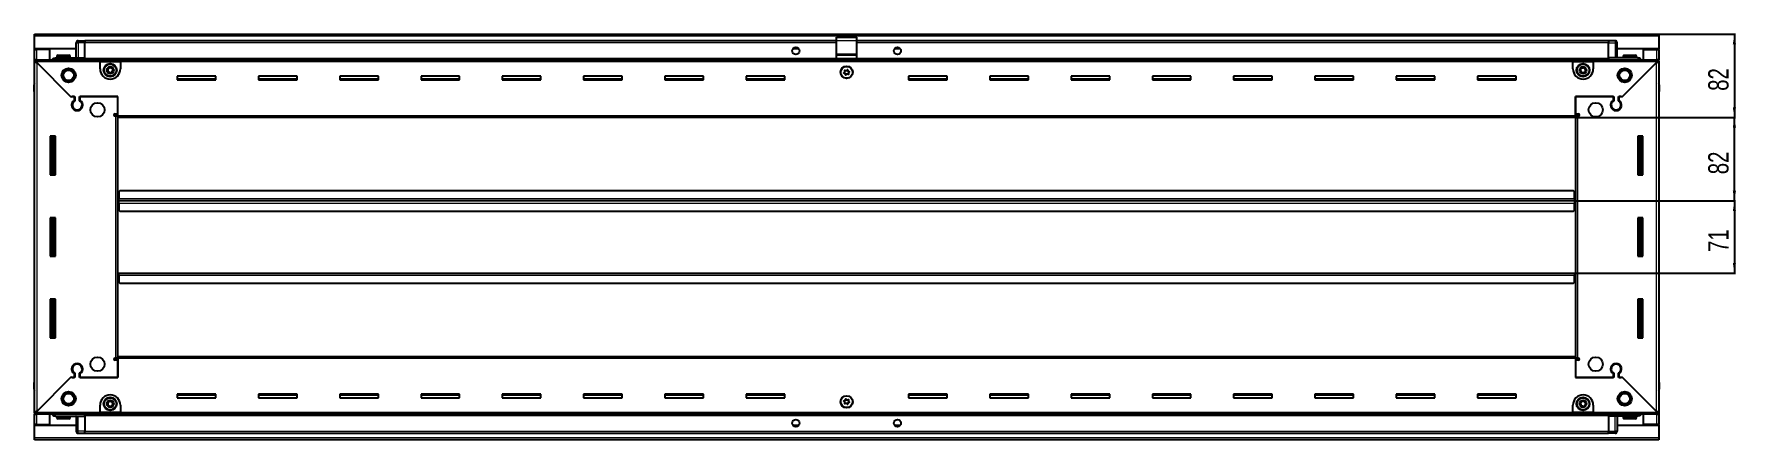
# Model space of a CAD drawing. Header units: millimetres. Extents: x 1132 to 6876, y -842 to 1836.
# Drawn here: x 5200 to 6876, y 1248 to 1647 of the extents above; entities that cross this region are included whole.
import ezdxf

# ---------------------------------------------------------------- set-up
doc = ezdxf.new("R2010")
doc.units = ezdxf.units.MM
doc.layers.add('FORMAT', color=7, linetype='Continuous')
doc.styles.add('SLDTEXTSTYLE0', font='TXT', dxfattribs={"width": 0.75})
doc.dimstyles.new('SLDDIMSTYLE0', dxfattribs={"dimtxt": 20, "dimasz": 10, "dimexe": 0, "dimexo": 0.0625, "dimgap": 5, "dimtad": 2, "dimdec": 1, "dimrnd": 1e-09, "dimzin": 12, "dimdsep": 46, "dimtxsty": 'SLDTEXTSTYLE0', "dimsah": 1, "dimcen": 0.09, "dimadec": 0, "dimazin": 3, "dimtfac": 1, "dimtofl": 0, "dimtmove": 0, "dimatfit": 3, "dimfxl": 0, "dimfrac": 2, "dimtolj": 1, "dimtzin": 12, "dimarcsym": 0})

# ---------------------------------------------------------------- blocks, each defined once
blk = doc.blocks.new('_D_6')
at = {"layer": 'FORMAT'}
for p, q in [((6799.5, 1646.6), (6875, 1646.6)), ((6874, 1646.6), (6874, 1564.6)), ((6717.5, 1564.6), (6875, 1564.6))]:
    blk.add_line(p, q, dxfattribs=at)
for points in [[(6874, 1646.6), (6872.4, 1636.6), (6875.5, 1636.6)], [(6874, 1564.6), (6875.5, 1574.6), (6872.4, 1574.6)]]:
    blk.add_solid(points, dxfattribs=at)
at = {"layer": 'FORMAT', "insert": (6848.2, 1590.8), "char_height": 20, "attachment_point": 1, "rotation": 90, "style": 'SLDTEXTSTYLE0'}
blk.add_mtext('82', dxfattribs=at)
blk = doc.blocks.new('_D_7')
at = {"layer": 'FORMAT'}
for p, q in [((6717.5, 1564.6), (6875, 1564.6)), ((6874, 1482.6), (6874, 1564.6)), ((6716.5, 1482.6), (6875, 1482.6))]:
    blk.add_line(p, q, dxfattribs=at)
for points in [[(6874, 1564.6), (6872.4, 1554.6), (6875.5, 1554.6)], [(6874, 1482.6), (6875.5, 1492.6), (6872.4, 1492.6)]]:
    blk.add_solid(points, dxfattribs=at)
at = {"layer": 'FORMAT', "insert": (6848.2, 1508.8), "char_height": 20, "attachment_point": 1, "rotation": 90, "style": 'SLDTEXTSTYLE0'}
blk.add_mtext('82', dxfattribs=at)
blk = doc.blocks.new('_D_8')
at = {"layer": 'FORMAT'}
for p, q in [((6716.5, 1482.6), (6875, 1482.6)), ((6874, 1482.6), (6874, 1411.6)), ((6716.5, 1411.6), (6875, 1411.6))]:
    blk.add_line(p, q, dxfattribs=at)
for points in [[(6874, 1482.6), (6872.4, 1472.6), (6875.5, 1472.6)], [(6874, 1411.6), (6875.5, 1421.6), (6872.4, 1421.6)]]:
    blk.add_solid(points, dxfattribs=at)
at = {"layer": 'FORMAT', "insert": (6848.2, 1432.3), "char_height": 20, "attachment_point": 1, "rotation": 90, "style": 'SLDTEXTSTYLE0'}
blk.add_mtext('71', dxfattribs=at)

msp = doc.modelspace()

# ---------------------------------------------------------------- linework, layer by layer
at = {"color": 7, "linetype": 'Continuous', "lineweight": 25}
for p, q in [((5200.46, 1644.5), (5200.46, 1646.6)), ((5200.46, 1646.6), (6799.46, 1646.6)), ((5200.46, 1632.1), (5200.46, 1644.5)), ((5989.96, 1643.6), (6009.96, 1643.6)), ((5989.96, 1640.34), (5989.96, 1643.6)), ((6009.96, 1640.34), (6009.96, 1643.6)), ((6799.46, 1646.6), (6799.46, 1644.5)), ((6799.46, 1644.5), (6799.46, 1632.1)), ((5241.46, 1632.1), (5200.46, 1632.1)), ((5200.46, 1631.6), (5200.46, 1632.1)), ((5200.46, 1621.35), (5200.46, 1631.6)), ((5200.46, 1631.6), (5202.56, 1631.6)), ((5201.96, 1631.6), (5201.96, 1632.1)), ((5215.46, 1631.6), (5202.56, 1631.6)), ((5215.46, 1621.35), (5215.46, 1631.6)), ((5223.26, 1625.8), (5234.66, 1625.8)), ((5241.46, 1623.1), (5241.46, 1638.1)), ((5242.14, 1639.6), (5242.14, 1639.6)), ((5243.46, 1640.1), (5249.96, 1640.1)), ((5243.46, 1640.1), (5249.96, 1640.1)), ((5249.96, 1640.1), (5249.96, 1640.1)), ((5249.96, 1640.1), (5249.96, 1640.1)), ((5249.96, 1640.1), (5249.96, 1638.1)), ((5989.96, 1639.95), (5249.96, 1639.95)), ((5249.96, 1623.1), (5249.96, 1638.1)), ((5952.83, 1632.1), (5947.09, 1632.1)), ((5989.96, 1627.19), (5989.96, 1640.34)), ((5989.96, 1626.1), (5989.96, 1627.19)), ((5989.96, 1626.1), (6009.96, 1626.1)), ((5989.96, 1622.6), (5989.96, 1626.1)), ((6009.96, 1627.19), (6009.96, 1640.34)), ((6749.96, 1639.95), (6009.96, 1639.95)), ((6009.96, 1626.1), (6009.96, 1627.19)), ((6009.96, 1622.6), (6009.96, 1626.1)), ((6052.83, 1632.1), (6047.09, 1632.1)), ((6749.96, 1640.1), (6749.96, 1640.1)), ((6756.46, 1640.1), (6749.96, 1640.1)), ((6756.46, 1640.1), (6749.96, 1640.1)), ((6749.96, 1640.1), (6749.96, 1638.1)), ((6749.96, 1623.1), (6749.96, 1638.1)), ((6758.46, 1638.1), (6758.46, 1638.1)), ((6758.46, 1623.1), (6758.46, 1638.1)), ((6799.46, 1632.1), (6758.46, 1632.1)), ((6765.26, 1625.8), (6776.66, 1625.8)), ((6784.46, 1621.35), (6784.46, 1631.6)), ((6784.46, 1631.6), (6797.36, 1631.6)), ((6797.36, 1631.6), (6799.46, 1631.6)), ((6797.96, 1631.6), (6797.96, 1632.1)), ((6799.46, 1631.6), (6799.46, 1632.1)), ((6799.46, 1631.6), (6799.46, 1621.35)), ((5200.46, 1619.85), (5200.46, 1621.35)), ((5200.46, 1621.35), (5201.46, 1621.35)), ((5200.46, 1619.35), (5200.46, 1619.85)), ((5200.46, 1619.85), (5201.46, 1619.85)), ((5200.46, 1274.85), (5200.46, 1619.35)), ((5201.96, 1619.35), (5200.46, 1619.35)), ((5201.46, 1621.35), (5264.96, 1621.35)), ((5201.46, 1619.85), (5201.46, 1621.35)), ((5202.06, 1619.25), (5235.96, 1585.35)), ((5236.66, 1584.65), (5202.56, 1618.75)), ((5220.96, 1623.1), (5249.96, 1623.1)), ((5222.46, 1625), (5222.46, 1623.1)), ((5235.46, 1623.1), (5235.46, 1625)), ((5249.96, 1623.1), (5249.96, 1622.6)), ((5249.96, 1621.95), (6749.96, 1621.95)), ((5264.96, 1619.25), (5264.96, 1621.35)), ((5264.96, 1621.35), (5284.96, 1621.35)), ((5264.96, 1619.85), (5284.96, 1619.85)), ((5264.96, 1612.35), (5264.96, 1619.25)), ((5284.96, 1621.35), (6714.96, 1621.35)), ((5284.96, 1621.35), (5284.96, 1619.25)), ((5284.96, 1619.25), (5284.96, 1612.35)), ((5989.96, 1622.6), (6009.96, 1622.6)), ((5993.96, 1622.6), (5993.96, 1621.95)), ((5996.46, 1621.95), (5996.46, 1622.6)), ((6003.46, 1621.95), (6003.46, 1622.6)), ((6005.96, 1621.95), (6005.96, 1622.6)), ((6714.96, 1619.25), (6714.96, 1621.35)), ((6714.96, 1621.35), (6734.96, 1621.35)), ((6714.96, 1619.85), (6734.96, 1619.85)), ((6714.96, 1612.35), (6714.96, 1619.25)), ((6734.96, 1621.35), (6798.46, 1621.35)), ((6734.96, 1621.35), (6734.96, 1619.25)), ((6734.96, 1619.25), (6734.96, 1612.35)), ((6749.96, 1623.1), (6749.96, 1622.6)), ((6778.96, 1623.1), (6749.96, 1623.1)), ((6797.36, 1618.75), (6763.26, 1584.65)), ((6763.96, 1585.35), (6797.86, 1619.25)), ((6764.46, 1625), (6764.46, 1623.1)), ((6777.46, 1623.1), (6777.46, 1625)), ((6797.96, 1619.35), (6799.46, 1619.35)), ((6798.46, 1619.85), (6798.46, 1621.35)), ((6798.46, 1621.35), (6799.46, 1621.35)), ((6798.46, 1619.85), (6799.46, 1619.85)), ((6799.46, 1619.85), (6799.46, 1621.35)), ((6799.46, 1619.85), (6799.46, 1619.35)), ((6799.46, 1619.35), (6799.46, 1274.85)), ((5199.96, 1596.6), (5199.96, 1590.1)), ((5199.96, 1590.1), (5199.96, 1596.6)), ((5378.96, 1605.1), (5340.96, 1605.1)), ((5340.96, 1605.1), (5340.96, 1601.6)), ((5378.96, 1602.35), (5340.96, 1602.35)), ((5340.96, 1601.6), (5378.96, 1601.6)), ((5378.96, 1601.6), (5378.96, 1605.1)), ((5458.96, 1605.1), (5420.96, 1605.1)), ((5420.96, 1605.1), (5420.96, 1601.6)), ((5458.96, 1602.35), (5420.96, 1602.35)), ((5420.96, 1601.6), (5458.96, 1601.6)), ((5458.96, 1601.6), (5458.96, 1605.1)), ((5538.96, 1605.1), (5500.96, 1605.1)), ((5500.96, 1605.1), (5500.96, 1601.6)), ((5538.96, 1602.35), (5500.96, 1602.35)), ((5500.96, 1601.6), (5538.96, 1601.6)), ((5538.96, 1601.6), (5538.96, 1605.1)), ((5618.96, 1605.1), (5580.96, 1605.1)), ((5580.96, 1605.1), (5580.96, 1601.6)), ((5618.96, 1602.35), (5580.96, 1602.35)), ((5580.96, 1601.6), (5618.96, 1601.6)), ((5618.96, 1601.6), (5618.96, 1605.1)), ((5698.96, 1605.1), (5660.96, 1605.1)), ((5660.96, 1605.1), (5660.96, 1601.6)), ((5698.96, 1602.35), (5660.96, 1602.35)), ((5660.96, 1601.6), (5698.96, 1601.6)), ((5698.96, 1601.6), (5698.96, 1605.1)), ((5778.96, 1605.1), (5740.96, 1605.1)), ((5740.96, 1605.1), (5740.96, 1601.6)), ((5778.96, 1602.35), (5740.96, 1602.35)), ((5740.96, 1601.6), (5778.96, 1601.6)), ((5778.96, 1601.6), (5778.96, 1605.1)), ((5858.96, 1605.1), (5820.96, 1605.1)), ((5820.96, 1605.1), (5820.96, 1601.6)), ((5858.96, 1602.35), (5820.96, 1602.35)), ((5820.96, 1601.6), (5858.96, 1601.6)), ((5858.96, 1601.6), (5858.96, 1605.1)), ((5938.96, 1605.1), (5900.96, 1605.1)), ((5900.96, 1605.1), (5900.96, 1601.6)), ((5938.96, 1602.35), (5900.96, 1602.35)), ((5900.96, 1601.6), (5938.96, 1601.6)), ((5938.96, 1601.6), (5938.96, 1605.1)), ((6098.96, 1605.1), (6060.96, 1605.1)), ((6060.96, 1605.1), (6060.96, 1601.6)), ((6098.96, 1602.35), (6060.96, 1602.35)), ((6060.96, 1601.6), (6098.96, 1601.6)), ((6098.96, 1601.6), (6098.96, 1605.1)), ((6178.96, 1605.1), (6140.96, 1605.1)), ((6140.96, 1605.1), (6140.96, 1601.6)), ((6178.96, 1602.35), (6140.96, 1602.35)), ((6140.96, 1601.6), (6178.96, 1601.6)), ((6178.96, 1601.6), (6178.96, 1605.1)), ((6258.96, 1605.1), (6220.96, 1605.1)), ((6220.96, 1605.1), (6220.96, 1601.6)), ((6258.96, 1602.35), (6220.96, 1602.35)), ((6220.96, 1601.6), (6258.96, 1601.6)), ((6258.96, 1601.6), (6258.96, 1605.1)), ((6338.96, 1605.1), (6300.96, 1605.1)), ((6300.96, 1605.1), (6300.96, 1601.6)), ((6338.96, 1602.35), (6300.96, 1602.35)), ((6300.96, 1601.6), (6338.96, 1601.6)), ((6338.96, 1601.6), (6338.96, 1605.1)), ((6418.96, 1605.1), (6380.96, 1605.1)), ((6380.96, 1605.1), (6380.96, 1601.6)), ((6418.96, 1602.35), (6380.96, 1602.35)), ((6380.96, 1601.6), (6418.96, 1601.6)), ((6418.96, 1601.6), (6418.96, 1605.1)), ((6498.96, 1605.1), (6460.96, 1605.1)), ((6460.96, 1605.1), (6460.96, 1601.6)), ((6498.96, 1602.35), (6460.96, 1602.35)), ((6460.96, 1601.6), (6498.96, 1601.6)), ((6498.96, 1601.6), (6498.96, 1605.1)), ((6578.96, 1605.1), (6540.96, 1605.1)), ((6540.96, 1605.1), (6540.96, 1601.6)), ((6578.96, 1602.35), (6540.96, 1602.35)), ((6540.96, 1601.6), (6578.96, 1601.6)), ((6578.96, 1601.6), (6578.96, 1605.1)), ((6658.96, 1605.1), (6620.96, 1605.1)), ((6620.96, 1605.1), (6620.96, 1601.6)), ((6658.96, 1602.35), (6620.96, 1602.35)), ((6620.96, 1601.6), (6658.96, 1601.6)), ((6658.96, 1601.6), (6658.96, 1605.1)), ((6799.46, 1597.93), (6799.46, 1597.93)), ((6799.96, 1596.6), (6799.96, 1590.1)), ((6799.96, 1590.1), (6799.96, 1596.6)), ((5199.96, 1590.1), (5199.96, 1590.1)), ((5200.46, 1590.1), (5199.96, 1590.1)), ((5200.11, 1590.1), (5200.11, 1304.1)), ((5235.96, 1585.35), (5240.16, 1585.35)), ((5237.36, 1585.35), (5236.66, 1584.65)), ((5239.46, 1585.35), (5237.36, 1585.35)), ((5239.46, 1585.35), (5239.46, 1581.46)), ((5240.16, 1585.35), (5240.16, 1581.07)), ((5244.76, 1585.35), (5282.46, 1585.35)), ((5244.76, 1581.07), (5244.76, 1585.35)), ((5245.46, 1581.46), (5245.46, 1585.35)), ((5282.46, 1585.35), (5245.46, 1585.35)), ((5282.46, 1566.7), (5282.46, 1585.35)), ((5282.46, 1568.1), (5282.46, 1585.35)), ((6717.46, 1585.35), (6755.16, 1585.35)), ((6717.46, 1566.7), (6717.46, 1585.35)), ((6717.46, 1585.35), (6717.46, 1568.1)), ((6754.46, 1585.35), (6717.46, 1585.35)), ((6754.46, 1585.35), (6754.46, 1581.46)), ((6755.16, 1585.35), (6755.16, 1581.07)), ((6759.76, 1585.35), (6763.96, 1585.35)), ((6759.76, 1581.07), (6759.76, 1585.35)), ((6762.56, 1585.35), (6760.46, 1585.35)), ((6760.46, 1581.46), (6760.46, 1585.35)), ((6763.26, 1584.65), (6762.56, 1585.35)), ((6799.46, 1590.1), (6799.96, 1590.1)), ((6799.81, 1304.1), (6799.81, 1590.1)), ((6799.96, 1590.1), (6799.96, 1590.1)), ((6799.96, 1590.1), (6799.96, 1590.1)), ((5240.46, 1572.49), (5240.46, 1571.73)), ((5279.61, 1568.1), (5282.46, 1568.1)), ((5280.36, 1566.1), (5279.61, 1566.1)), ((5280.36, 1566.1), (5282.46, 1566.1)), ((5282.46, 1567.1), (5280.46, 1567.1)), ((5280.46, 1567.1), (5280.46, 1566.1)), ((5282.46, 1564.6), (5282.46, 1566.7)), ((6717.46, 1564.6), (5282.46, 1564.6)), ((5282.46, 1329.6), (5282.46, 1564.6)), ((6717.46, 1568.1), (6720.31, 1568.1)), ((6719.46, 1567.1), (6717.46, 1567.1)), ((6717.46, 1566.7), (6717.46, 1564.6)), ((6717.46, 1566.1), (6719.56, 1566.1)), ((6717.46, 1564.6), (6717.46, 1329.6)), ((6719.46, 1566.1), (6719.46, 1567.1)), ((6720.31, 1566.1), (6719.56, 1566.1)), ((6759.46, 1572.49), (6759.46, 1571.73)), ((5220.96, 1546.1), (5215.96, 1546.1)), ((5215.96, 1546.1), (5215.96, 1508.1)), ((5218.11, 1508.1), (5218.11, 1546.1)), ((5219.9, 1508.1), (5219.9, 1546.1)), ((5219.94, 1508.1), (5219.94, 1546.1)), ((5220.96, 1508.1), (5220.96, 1546.1)), ((6778.96, 1546.1), (6778.96, 1508.1)), ((6783.96, 1546.1), (6778.96, 1546.1)), ((6779.98, 1546.1), (6779.98, 1508.1)), ((6780.02, 1546.1), (6780.02, 1508.1)), ((6781.81, 1546.1), (6781.81, 1508.1)), ((6783.96, 1508.1), (6783.96, 1546.1)), ((5215.96, 1508.1), (5220.96, 1508.1)), ((6778.96, 1508.1), (6783.96, 1508.1)), ((5284.46, 1492.6), (5283.46, 1491.6)), ((5283.46, 1491.6), (5283.46, 1484.7)), ((6715.46, 1492.6), (5284.46, 1492.6)), ((6716.46, 1491.6), (6715.46, 1492.6)), ((6716.46, 1484.7), (6716.46, 1491.6)), ((5283.21, 1482.6), (5282.46, 1482.6)), ((5283.46, 1485.45), (5283.21, 1485.45)), ((5283.21, 1485.45), (5283.21, 1482.6)), ((5283.21, 1482.6), (5283.21, 1479.75)), ((5283.21, 1479.75), (5283.46, 1479.75)), ((5283.46, 1482.6), (5283.46, 1484.7)), ((5283.46, 1480.5), (5283.46, 1482.6)), ((6716.46, 1482.6), (5283.46, 1482.6)), ((5283.46, 1480.5), (5283.46, 1473.6)), ((6716.71, 1485.45), (6716.46, 1485.45)), ((6716.46, 1484.7), (6716.46, 1482.6)), ((6716.46, 1482.6), (6716.46, 1480.5)), ((6716.46, 1473.6), (6716.46, 1480.5)), ((6716.46, 1479.75), (6716.71, 1479.75)), ((6716.71, 1482.6), (6716.71, 1485.45)), ((6716.71, 1479.75), (6716.71, 1482.6)), ((6717.46, 1482.6), (6716.71, 1482.6)), ((5220.96, 1466.1), (5215.96, 1466.1)), ((5215.96, 1466.1), (5215.96, 1428.1)), ((5218.11, 1428.1), (5218.11, 1466.1)), ((5219.9, 1428.1), (5219.9, 1466.1)), ((5219.94, 1428.1), (5219.94, 1466.1)), ((5220.96, 1428.1), (5220.96, 1466.1)), ((5283.46, 1473.6), (5284.46, 1472.6)), ((5284.46, 1472.6), (6715.46, 1472.6)), ((6715.46, 1472.6), (6716.46, 1473.6)), ((6778.96, 1466.1), (6778.96, 1428.1)), ((6783.96, 1466.1), (6778.96, 1466.1)), ((6779.98, 1466.1), (6779.98, 1428.1)), ((6780.02, 1466.1), (6780.02, 1428.1)), ((6781.81, 1466.1), (6781.81, 1428.1)), ((6783.96, 1428.1), (6783.96, 1466.1)), ((5215.96, 1428.1), (5220.96, 1428.1)), ((6778.96, 1428.1), (6783.96, 1428.1)), ((5282.46, 1411.6), (5283.21, 1411.6)), ((5283.21, 1411.6), (5283.21, 1408.75)), ((5283.21, 1408.75), (5283.46, 1408.75)), ((5283.46, 1411.6), (6716.46, 1411.6)), ((5283.46, 1409.5), (5283.46, 1411.6)), ((5283.46, 1409.5), (5283.46, 1402.6)), ((6716.46, 1411.6), (6716.46, 1409.5)), ((6716.46, 1402.6), (6716.46, 1409.5)), ((6716.46, 1408.75), (6716.71, 1408.75)), ((6716.71, 1408.75), (6716.71, 1411.6)), ((6716.71, 1411.6), (6717.46, 1411.6)), ((5283.46, 1402.6), (5284.46, 1401.6)), ((5284.46, 1401.6), (6715.46, 1401.6)), ((6715.46, 1401.6), (6716.46, 1402.6)), ((5220.96, 1386.1), (5215.96, 1386.1)), ((5215.96, 1386.1), (5215.96, 1348.1)), ((5218.11, 1348.1), (5218.11, 1386.1)), ((5219.9, 1348.1), (5219.9, 1386.1)), ((5219.94, 1348.1), (5219.94, 1386.1)), ((5220.96, 1348.1), (5220.96, 1386.1)), ((6778.96, 1386.1), (6778.96, 1348.1)), ((6783.96, 1386.1), (6778.96, 1386.1)), ((6779.98, 1386.1), (6779.98, 1348.1)), ((6780.02, 1386.1), (6780.02, 1348.1)), ((6781.81, 1386.1), (6781.81, 1348.1)), ((6783.96, 1348.1), (6783.96, 1386.1)), ((5215.96, 1348.1), (5220.96, 1348.1)), ((6778.96, 1348.1), (6783.96, 1348.1)), ((5279.61, 1328.1), (5280.36, 1328.1)), ((5282.46, 1326.1), (5279.61, 1326.1)), ((5282.46, 1328.1), (5280.36, 1328.1)), ((5280.46, 1328.1), (5280.46, 1327.1)), ((5280.46, 1327.1), (5282.46, 1327.1)), ((5282.46, 1327.5), (5282.46, 1329.6)), ((5282.46, 1329.6), (6717.46, 1329.6)), ((5282.46, 1327.5), (5282.46, 1308.85)), ((5282.46, 1308.85), (5282.46, 1326.1)), ((6717.46, 1329.6), (6717.46, 1327.5)), ((6719.56, 1328.1), (6717.46, 1328.1)), ((6717.46, 1327.5), (6717.46, 1308.85)), ((6717.46, 1327.1), (6719.46, 1327.1)), ((6717.46, 1326.1), (6717.46, 1308.85)), ((6720.31, 1326.1), (6717.46, 1326.1)), ((6719.46, 1327.1), (6719.46, 1328.1)), ((6719.56, 1328.1), (6720.31, 1328.1)), ((5235.96, 1308.85), (5202.06, 1274.95)), ((5202.56, 1275.45), (5236.66, 1309.55)), ((5240.16, 1308.85), (5235.96, 1308.85)), ((5236.66, 1309.55), (5237.36, 1308.85)), ((5237.36, 1308.85), (5239.46, 1308.85)), ((5239.46, 1312.74), (5239.46, 1308.85)), ((5240.16, 1313.14), (5240.16, 1308.85)), ((5240.46, 1322.48), (5240.46, 1321.72)), ((5244.76, 1308.85), (5244.76, 1313.14)), ((5282.46, 1308.85), (5244.76, 1308.85)), ((5245.46, 1308.85), (5245.46, 1312.74)), ((5245.46, 1308.85), (5282.46, 1308.85)), ((6755.16, 1308.85), (6717.46, 1308.85)), ((6717.46, 1308.85), (6754.46, 1308.85)), ((6754.46, 1312.74), (6754.46, 1308.85)), ((6755.16, 1313.14), (6755.16, 1308.85)), ((6759.46, 1322.48), (6759.46, 1321.72)), ((6759.76, 1308.85), (6759.76, 1313.14)), ((6763.96, 1308.85), (6759.76, 1308.85)), ((6760.46, 1308.85), (6760.46, 1312.74)), ((6760.46, 1308.85), (6762.56, 1308.85)), ((6762.56, 1308.85), (6763.26, 1309.55)), ((6763.26, 1309.55), (6797.36, 1275.45)), ((6797.86, 1274.95), (6763.96, 1308.85)), ((5199.96, 1297.6), (5199.96, 1304.1)), ((5199.96, 1304.1), (5199.96, 1304.1)), ((5199.96, 1304.1), (5199.96, 1304.1)), ((5199.96, 1304.1), (5199.96, 1297.6)), ((5200.46, 1304.1), (5199.96, 1304.1)), ((5200.46, 1296.28), (5200.46, 1296.28)), ((5378.96, 1292.6), (5340.96, 1292.6)), ((5340.96, 1292.6), (5340.96, 1289.1)), ((5340.96, 1291.85), (5378.96, 1291.85)), ((5378.96, 1289.1), (5378.96, 1292.6)), ((5458.96, 1292.6), (5420.96, 1292.6)), ((5420.96, 1292.6), (5420.96, 1289.1)), ((5420.96, 1291.85), (5458.96, 1291.85)), ((5458.96, 1289.1), (5458.96, 1292.6)), ((5538.96, 1292.6), (5500.96, 1292.6)), ((5500.96, 1292.6), (5500.96, 1289.1)), ((5500.96, 1291.85), (5538.96, 1291.85)), ((5538.96, 1289.1), (5538.96, 1292.6)), ((5618.96, 1292.6), (5580.96, 1292.6)), ((5580.96, 1292.6), (5580.96, 1289.1)), ((5580.96, 1291.85), (5618.96, 1291.85)), ((5618.96, 1289.1), (5618.96, 1292.6)), ((5698.96, 1292.6), (5660.96, 1292.6)), ((5660.96, 1292.6), (5660.96, 1289.1)), ((5660.96, 1291.85), (5698.96, 1291.85)), ((5698.96, 1289.1), (5698.96, 1292.6)), ((5778.96, 1292.6), (5740.96, 1292.6)), ((5740.96, 1292.6), (5740.96, 1289.1)), ((5740.96, 1291.85), (5778.96, 1291.85)), ((5778.96, 1289.1), (5778.96, 1292.6)), ((5858.96, 1292.6), (5820.96, 1292.6)), ((5820.96, 1292.6), (5820.96, 1289.1)), ((5820.96, 1291.85), (5858.96, 1291.85)), ((5858.96, 1289.1), (5858.96, 1292.6)), ((5938.96, 1292.6), (5900.96, 1292.6)), ((5900.96, 1292.6), (5900.96, 1289.1)), ((5900.96, 1291.85), (5938.96, 1291.85)), ((5938.96, 1289.1), (5938.96, 1292.6)), ((6098.96, 1292.6), (6060.96, 1292.6)), ((6060.96, 1292.6), (6060.96, 1289.1)), ((6060.96, 1291.85), (6098.96, 1291.85)), ((6098.96, 1289.1), (6098.96, 1292.6)), ((6178.96, 1292.6), (6140.96, 1292.6)), ((6140.96, 1292.6), (6140.96, 1289.1)), ((6140.96, 1291.85), (6178.96, 1291.85)), ((6178.96, 1289.1), (6178.96, 1292.6)), ((6258.96, 1292.6), (6220.96, 1292.6)), ((6220.96, 1292.6), (6220.96, 1289.1)), ((6220.96, 1291.85), (6258.96, 1291.85)), ((6258.96, 1289.1), (6258.96, 1292.6)), ((6338.96, 1292.6), (6300.96, 1292.6)), ((6300.96, 1292.6), (6300.96, 1289.1)), ((6300.96, 1291.85), (6338.96, 1291.85)), ((6338.96, 1289.1), (6338.96, 1292.6)), ((6418.96, 1292.6), (6380.96, 1292.6)), ((6380.96, 1292.6), (6380.96, 1289.1)), ((6380.96, 1291.85), (6418.96, 1291.85)), ((6418.96, 1289.1), (6418.96, 1292.6)), ((6498.96, 1292.6), (6460.96, 1292.6)), ((6460.96, 1292.6), (6460.96, 1289.1)), ((6460.96, 1291.85), (6498.96, 1291.85)), ((6498.96, 1289.1), (6498.96, 1292.6)), ((6578.96, 1292.6), (6540.96, 1292.6)), ((6540.96, 1292.6), (6540.96, 1289.1)), ((6540.96, 1291.85), (6578.96, 1291.85)), ((6578.96, 1289.1), (6578.96, 1292.6)), ((6658.96, 1292.6), (6620.96, 1292.6)), ((6620.96, 1292.6), (6620.96, 1289.1)), ((6620.96, 1291.85), (6658.96, 1291.85)), ((6658.96, 1289.1), (6658.96, 1292.6)), ((6799.46, 1304.1), (6799.96, 1304.1)), ((6799.96, 1304.1), (6799.96, 1304.1)), ((6799.96, 1297.6), (6799.96, 1304.1)), ((6799.96, 1304.1), (6799.96, 1297.6)), ((5200.46, 1274.35), (5200.46, 1274.85)), ((5201.96, 1274.85), (5200.46, 1274.85)), ((5200.46, 1274.35), (5200.46, 1272.85)), ((5201.46, 1274.35), (5200.46, 1274.35)), ((5201.46, 1274.35), (5201.46, 1272.85)), ((5264.96, 1274.95), (5264.96, 1281.85)), ((5264.96, 1272.85), (5264.96, 1274.95)), ((5284.96, 1274.35), (5264.96, 1274.35)), ((5284.96, 1281.85), (5284.96, 1274.95)), ((5284.96, 1274.95), (5284.96, 1272.85)), ((5340.96, 1289.1), (5378.96, 1289.1)), ((5420.96, 1289.1), (5458.96, 1289.1)), ((5500.96, 1289.1), (5538.96, 1289.1)), ((5580.96, 1289.1), (5618.96, 1289.1)), ((5660.96, 1289.1), (5698.96, 1289.1)), ((5740.96, 1289.1), (5778.96, 1289.1)), ((5820.96, 1289.1), (5858.96, 1289.1)), ((5900.96, 1289.1), (5938.96, 1289.1)), ((6060.96, 1289.1), (6098.96, 1289.1)), ((6140.96, 1289.1), (6178.96, 1289.1)), ((6220.96, 1289.1), (6258.96, 1289.1)), ((6300.96, 1289.1), (6338.96, 1289.1)), ((6380.96, 1289.1), (6418.96, 1289.1)), ((6460.96, 1289.1), (6498.96, 1289.1)), ((6540.96, 1289.1), (6578.96, 1289.1)), ((6620.96, 1289.1), (6658.96, 1289.1)), ((6714.96, 1274.95), (6714.96, 1281.85)), ((6714.96, 1272.85), (6714.96, 1274.95)), ((6734.96, 1274.35), (6714.96, 1274.35)), ((6734.96, 1281.85), (6734.96, 1274.95)), ((6734.96, 1274.95), (6734.96, 1272.85)), ((6797.96, 1274.85), (6799.46, 1274.85)), ((6798.46, 1274.35), (6798.46, 1272.85)), ((6799.46, 1274.35), (6798.46, 1274.35)), ((6799.46, 1274.85), (6799.46, 1274.35)), ((6799.46, 1274.35), (6799.46, 1272.85)), ((5200.46, 1262.6), (5200.46, 1272.85)), ((5201.46, 1272.85), (5200.46, 1272.85)), ((5202.56, 1262.6), (5200.46, 1262.6)), ((5200.46, 1262.1), (5200.46, 1262.6)), ((5200.46, 1249.7), (5200.46, 1262.1)), ((5200.46, 1262.1), (5241.46, 1262.1)), ((5264.96, 1272.85), (5201.46, 1272.85)), ((5201.96, 1262.1), (5201.96, 1262.6)), ((5202.56, 1262.6), (5215.46, 1262.6)), ((5215.46, 1262.6), (5215.46, 1272.85)), ((5220.96, 1271.1), (5249.96, 1271.1)), ((5222.46, 1271.1), (5222.46, 1269.2)), ((5227.04, 1268.4), (5223.26, 1268.4)), ((5234.66, 1268.4), (5227.04, 1268.4)), ((5235.46, 1269.2), (5235.46, 1271.1)), ((5241.46, 1271.1), (5241.46, 1256.1)), ((6749.96, 1272.25), (5249.96, 1272.25)), ((5249.96, 1271.1), (5249.96, 1271.6)), ((5249.96, 1271.1), (5249.96, 1256.1)), ((5284.96, 1272.85), (5264.96, 1272.85)), ((6714.96, 1272.85), (5284.96, 1272.85)), ((5947.09, 1262.1), (5952.83, 1262.1)), ((6047.09, 1262.1), (6052.83, 1262.1)), ((6734.96, 1272.85), (6714.96, 1272.85)), ((6798.46, 1272.85), (6734.96, 1272.85)), ((6749.96, 1271.1), (6749.96, 1271.6)), ((6778.96, 1271.1), (6749.96, 1271.1)), ((6749.96, 1271.1), (6749.96, 1256.1)), ((6758.46, 1271.1), (6758.46, 1256.1)), ((6758.46, 1262.1), (6799.46, 1262.1)), ((6764.46, 1271.1), (6764.46, 1269.2)), ((6772.25, 1268.4), (6765.26, 1268.4)), ((6776.66, 1268.4), (6772.25, 1268.4)), ((6777.46, 1269.2), (6777.46, 1271.1)), ((6784.46, 1262.6), (6784.46, 1272.85)), ((6797.36, 1262.6), (6784.46, 1262.6)), ((6799.46, 1262.6), (6797.36, 1262.6)), ((6797.96, 1262.1), (6797.96, 1262.6)), ((6799.46, 1272.85), (6798.46, 1272.85)), ((6799.46, 1272.85), (6799.46, 1262.6)), ((6799.46, 1262.1), (6799.46, 1262.6)), ((6799.46, 1262.1), (6799.46, 1249.7)), ((5200.46, 1247.6), (5200.46, 1249.7)), ((6799.46, 1247.6), (5200.46, 1247.6)), ((5241.46, 1256.1), (5241.46, 1256.1)), ((5243.46, 1254.1), (5249.96, 1254.1)), ((5243.46, 1254.1), (5249.96, 1254.1)), ((5249.96, 1254.1), (5249.96, 1256.1)), ((5249.96, 1254.25), (6749.96, 1254.25)), ((5249.96, 1254.1), (5249.96, 1254.1)), ((6749.96, 1254.1), (6749.96, 1256.1)), ((6756.46, 1254.1), (6749.96, 1254.1)), ((6749.96, 1254.1), (6749.96, 1254.1)), ((6749.96, 1254.1), (6749.96, 1254.1)), ((6756.46, 1254.1), (6749.96, 1254.1)), ((6757.78, 1254.6), (6757.78, 1254.6)), ((6799.46, 1249.7), (6799.46, 1247.6))]:
    msp.add_line(p, q, dxfattribs=at)
at = {"color": 8, "linetype": 'Continuous', "lineweight": 18}
for p, q in [((6799.46, 1644.5), (5200.46, 1644.5)), ((5202.56, 1631.6), (5202.56, 1632.1)), ((5202.56, 1621.35), (5202.56, 1631.6)), ((5241.46, 1638.1), (5243.46, 1638.1)), ((5243.46, 1640.1), (5243.46, 1638.1)), ((5243.46, 1638.1), (5243.46, 1623.1)), ((5249.96, 1638.1), (5243.46, 1638.1)), ((5989.96, 1637.95), (5249.96, 1637.95)), ((5989.96, 1640.34), (6009.96, 1640.34)), ((5989.96, 1627.19), (6009.96, 1627.19)), ((6749.96, 1637.95), (6009.96, 1637.95)), ((6749.96, 1638.1), (6756.46, 1638.1)), ((6756.46, 1640.1), (6756.46, 1638.1)), ((6758.46, 1638.1), (6756.46, 1638.1)), ((6756.46, 1638.1), (6756.46, 1623.1)), ((6797.36, 1632.1), (6797.36, 1631.6)), ((6797.36, 1631.6), (6797.36, 1621.35)), ((5264.96, 1619.25), (5202.06, 1619.25)), ((5202.56, 1618.75), (5202.56, 1275.45)), ((5222.46, 1625), (5235.46, 1625)), ((5989.96, 1622.6), (5249.96, 1622.6)), ((6749.96, 1621.37), (5249.96, 1621.37)), ((5264.96, 1619.25), (5284.96, 1619.25)), ((6714.96, 1619.25), (5284.96, 1619.25)), ((5995.96, 1621.95), (5995.96, 1622.6)), ((6003.96, 1621.95), (6003.96, 1622.6)), ((6749.96, 1622.6), (6009.96, 1622.6)), ((6714.96, 1619.25), (6734.96, 1619.25)), ((6797.86, 1619.25), (6734.96, 1619.25)), ((6764.46, 1625), (6777.46, 1625)), ((6797.36, 1275.45), (6797.36, 1618.75)), ((5200.46, 1596.6), (5199.96, 1596.6)), ((6799.46, 1596.6), (6799.96, 1596.6)), ((5280.36, 1328.1), (5280.36, 1566.1)), ((5282.46, 1566.7), (6717.46, 1566.7)), ((6719.56, 1566.1), (6719.56, 1328.1)), ((5217.46, 1546.1), (5217.46, 1508.1)), ((5218.7, 1546.1), (5218.7, 1508.1)), ((6781.23, 1508.1), (6781.23, 1546.1)), ((6782.46, 1508.1), (6782.46, 1546.1)), ((6716.46, 1484.7), (5283.46, 1484.7)), ((5283.46, 1480.5), (6716.46, 1480.5)), ((5217.46, 1466.1), (5217.46, 1428.1)), ((5218.7, 1466.1), (5218.7, 1428.1)), ((6781.23, 1428.1), (6781.23, 1466.1)), ((6782.46, 1428.1), (6782.46, 1466.1)), ((5283.46, 1409.5), (6716.46, 1409.5)), ((5217.46, 1386.1), (5217.46, 1348.1)), ((5218.7, 1386.1), (5218.7, 1348.1)), ((6781.23, 1348.1), (6781.23, 1386.1)), ((6782.46, 1348.1), (6782.46, 1386.1)), ((6717.46, 1327.5), (5282.46, 1327.5)), ((5200.46, 1297.6), (5199.96, 1297.6)), ((6799.46, 1297.6), (6799.96, 1297.6)), ((5202.06, 1274.95), (5264.96, 1274.95)), ((5284.96, 1274.95), (5264.96, 1274.95)), ((5284.96, 1274.95), (6714.96, 1274.95)), ((6734.96, 1274.95), (6714.96, 1274.95)), ((6734.96, 1274.95), (6797.86, 1274.95)), ((5202.56, 1262.6), (5202.56, 1272.85)), ((5202.56, 1262.1), (5202.56, 1262.6)), ((5226.77, 1269.2), (5222.46, 1269.2)), ((5235.46, 1269.2), (5226.77, 1269.2)), ((5243.46, 1256.1), (5243.46, 1271.1)), ((5249.96, 1272.84), (6749.96, 1272.84)), ((5249.96, 1271.6), (6749.96, 1271.6)), ((6756.46, 1256.1), (6756.46, 1271.1)), ((6772.44, 1269.2), (6764.46, 1269.2)), ((6777.46, 1269.2), (6772.44, 1269.2)), ((6797.36, 1272.85), (6797.36, 1262.6)), ((6797.36, 1262.6), (6797.36, 1262.1)), ((6799.46, 1249.7), (5200.46, 1249.7)), ((5241.46, 1256.1), (5243.46, 1256.1)), ((5243.46, 1254.1), (5243.46, 1256.1)), ((5249.96, 1256.1), (5243.46, 1256.1)), ((5249.96, 1256.25), (6749.96, 1256.25)), ((6749.96, 1256.1), (6756.46, 1256.1)), ((6758.46, 1256.1), (6756.46, 1256.1)), ((6756.46, 1254.1), (6756.46, 1256.1))]:
    msp.add_line(p, q, dxfattribs=at)
at = {"color": 7, "linetype": 'Continuous', "lineweight": 25}
for centre, radius in [((5949.96, 1630.1), 3.5), ((6049.96, 1630.1), 3.5), ((5233.96, 1606.1), 7), ((5233.96, 1606.1), 6.02), ((5233.96, 1606.1), 5.1), ((5274.96, 1611.1), 6.5), ((5274.96, 1611.1), 3.46), ((5999.96, 1609.1), 6), ((5999.96, 1608.95), 5.79), ((5999.96, 1608.95), 1.85), ((6724.96, 1611.1), 6.5), ((6724.96, 1611.1), 3.46), ((6765.96, 1606.1), 7), ((6765.96, 1606.1), 6.02), ((6765.96, 1606.1), 5.1), ((5262.46, 1572.1), 7), ((6737.46, 1572.1), 7), ((5262.46, 1322.1), 7), ((6737.46, 1322.1), 7), ((5233.96, 1288.1), 7), ((5233.96, 1288.1), 6.03), ((5233.96, 1288.1), 5.1), ((5999.96, 1285.1), 6), ((5999.96, 1285.25), 5.79), ((6765.96, 1288.1), 7), ((6765.96, 1288.1), 6.02), ((6765.96, 1288.1), 5.1), ((5274.96, 1283.1), 6.5), ((5274.96, 1283.1), 3.46), ((5999.96, 1285.25), 1.85), ((6724.96, 1283.1), 6.5), ((6724.96, 1283.1), 3.46), ((5949.96, 1264.1), 3.5), ((6049.96, 1264.1), 3.5)]:
    msp.add_circle(centre, radius, dxfattribs=at)
at = {"color": 8, "linetype": 'Continuous', "lineweight": 18}
for centre in [(5274.96, 1611.1), (6724.96, 1611.1), (5274.96, 1283.1), (6724.96, 1283.1)]:
    msp.add_circle(centre, 5.7, dxfattribs=at)
at = {"color": 7, "linetype": 'Continuous', "lineweight": 25}
for centre, radius, start, end in [((5223.26, 1625), 0.8, 90, 180), ((5234.66, 1625), 0.8, 0, 90), ((5243.46, 1638.1), 2, 90, 180), ((6756.46, 1638.1), 2, 0, 90), ((6756.46, 1638.1), 2, 0, 90), ((6765.26, 1625), 0.8, 90, 180), ((6776.66, 1625), 0.8, 0, 90), ((5241.26, 1623.3), 0.2, 270, 0), ((5274.96, 1612.35), 10, 180, 270), ((5274.96, 1611.1), 2.5, 134.01559, 194.01559), ((5274.96, 1611.1), 2.5, 194.01559, 254.01559), ((5274.96, 1611.1), 2.5, 74.01559, 134.01559), ((5274.96, 1611.1), 2.5, 254.01559, 314.01559), ((5274.96, 1612.35), 10, 270, 0), ((5274.96, 1611.1), 2.5, 14.01559, 74.01559), ((5274.96, 1611.1), 2.5, 314.01559, 14.01559), ((6724.96, 1612.35), 10, 180, 270), ((6724.96, 1611.1), 2.5, 160.11158, 220.11158), ((6724.96, 1611.1), 2.5, 100.11158, 160.11158), ((6724.96, 1611.1), 2.5, 220.11158, 280.11158), ((6724.96, 1611.1), 2.5, 40.11158, 100.11158), ((6724.96, 1612.35), 10, 270, 0), ((6724.96, 1611.1), 2.5, 280.11158, 340.11158), ((6724.96, 1611.1), 2.5, 340.11158, 40.11158), ((6758.66, 1623.3), 0.2, 180, 270), ((5201.96, 1596.6), 2, 138.57492, 180), ((5201.96, 1596.6), 2, 138.59038, 180), ((6797.96, 1596.6), 2, 0, 41.39416), ((5242.46, 1576.85), 5.5, 123.05573, 56.94427), ((5242.46, 1576.85), 4.8, 118.63099, 61.36901), ((6757.46, 1576.85), 5.5, 123.05573, 56.94427), ((6757.46, 1576.85), 4.8, 118.63099, 61.36901), ((5279.61, 1567.1), 1, 90, 270), ((6720.31, 1567.1), 1, 270, 90), ((5279.61, 1327.1), 1, 90, 270), ((6720.31, 1327.1), 1, 270, 90), ((5242.46, 1317.35), 5.5, 303.05573, 236.94427), ((5242.46, 1317.35), 4.8, 298.63099, 241.36901), ((6757.46, 1317.35), 5.5, 303.05573, 236.94427), ((6757.46, 1317.35), 4.8, 298.63099, 241.36901), ((5201.96, 1297.6), 2, 180, 221.39416), ((5274.96, 1281.85), 10, 90, 180), ((5274.96, 1281.85), 10, 0, 90), ((6724.96, 1281.85), 10, 90, 180), ((6724.96, 1281.85), 10, 0, 90), ((6797.96, 1297.6), 2, 318.59038, 0), ((5274.96, 1283.1), 2.5, 127.47401, 187.47401), ((5274.96, 1283.1), 2.5, 187.47401, 247.47401), ((5274.96, 1283.1), 2.5, 67.47401, 127.47401), ((5274.96, 1283.1), 2.5, 247.47401, 307.47401), ((5274.96, 1283.1), 2.5, 7.47401, 67.47401), ((5274.96, 1283.1), 2.5, 307.47401, 7.47401), ((6724.96, 1283.1), 2.5, 147.04236, 207.04236), ((6724.96, 1283.1), 2.5, 207.04236, 267.04236), ((6724.96, 1283.1), 2.5, 87.04236, 147.04236), ((6724.96, 1283.1), 2.5, 267.04236, 327.04236), ((6724.96, 1283.1), 2.5, 27.04236, 87.04236), ((6724.96, 1283.1), 2.5, 327.04236, 27.04236), ((5223.26, 1269.2), 0.8, 180, 270), ((5234.66, 1269.2), 0.8, 270, 360), ((5241.26, 1270.9), 0.2, 0, 90), ((6758.66, 1270.9), 0.2, 90, 180), ((6765.26, 1269.2), 0.8, 180, 270), ((6776.66, 1269.2), 0.8, 270, 360), ((5243.46, 1256.1), 2, 180, 270), ((5243.46, 1256.1), 2, 180, 270), ((6756.46, 1256.1), 2, 270, 0), ((6756.46, 1256.1), 2, 270, 288.58003), ((6756.46, 1256.1), 2, 303.94202, 311.40962)]:
    msp.add_arc(centre, radius, start, end, dxfattribs=at)
for points, knots in [([(5200.46, 1619.35), (5200.49, 1619.31), (5200.54, 1619.22), (5200.93, 1619.09), (5201.49, 1618.95), (5202.07, 1618.84), (5202.44, 1618.78), (5202.56, 1618.75)], [0, 0, 0, 0, 0.2302553, 0.4485219, 0.6667858, 0.8850496, 1, 1, 1, 1]), ([(5202.06, 1619.25), (5202.02, 1619.51), (5201.93, 1620), (5201.79, 1620.64), (5201.66, 1621.11), (5201.55, 1621.33), (5201.48, 1621.35), (5201.46, 1621.35)], [0, 0, 0, 0, 0.2302553, 0.4485219, 0.6667858, 0.8850496, 1, 1, 1, 1]), ([(5217.75, 1621.35), (5217.87, 1621.55), (5218.25, 1622.2), (5219.41, 1622.91), (5220.44, 1623.04), (5220.96, 1623.1)], [0, 0, 0, 0, 0.18224985, 0.59112493, 1, 1, 1, 1]), ([(5249.96, 1623.1), (5249.96, 1623.07), (5249.96, 1622.99), (5249.96, 1622.37), (5249.96, 1621.79), (5249.96, 1621.4), (5249.96, 1621.37)], [0, 0, 0, 0, 0.3242788, 0.6485576, 0.9728365, 1, 1, 1, 1]), ([(5272.19, 1611.9), (5272.56, 1612.26), (5273.25, 1612.93), (5273.94, 1613.59), (5274.26, 1613.91)], [0, 0, 0, 0, 0.5346859, 1, 1, 1, 1]), ([(5272.89, 1609.1), (5272.8, 1609.43), (5272.6, 1610.23), (5272.36, 1611.2), (5272.22, 1611.78), (5272.19, 1611.9)], [0, 0, 0, 0, 0.3629006, 0.8668753, 1, 1, 1, 1]), ([(5275.66, 1608.3), (5275.17, 1608.45), (5274.24, 1608.71), (5273.32, 1608.98), (5272.89, 1609.1)], [0, 0, 0, 0, 0.5346859, 1, 1, 1, 1]), ([(5274.26, 1613.91), (5274.76, 1613.76), (5275.69, 1613.5), (5276.61, 1613.23), (5277.04, 1613.11)], [0, 0, 0, 0, 0.5346859, 1, 1, 1, 1]), ([(5277.74, 1610.31), (5277.37, 1609.95), (5276.67, 1609.28), (5275.98, 1608.61), (5275.66, 1608.3)], [0, 0, 0, 0, 0.5346859, 1, 1, 1, 1]), ([(5277.04, 1613.11), (5277.07, 1612.99), (5277.21, 1612.41), (5277.45, 1611.44), (5277.65, 1610.64), (5277.74, 1610.31)], [0, 0, 0, 0, 0.1331247, 0.6370994, 1, 1, 1, 1]), ([(5998.08, 1611.03), (5998.07, 1611.02), (5998.05, 1610.99), (5998.04, 1610.94), (5998.05, 1610.79), (5998.15, 1610.42), (5998.29, 1609.89), (5998.12, 1609.28), (5997.76, 1608.91), (5997.46, 1608.66), (5997.29, 1608.5), (5997.23, 1608.42), (5997.22, 1608.38), (5997.23, 1608.35), (5997.24, 1608.32), (5997.3, 1608.27), (5997.55, 1608.18), (5998.01, 1608.07), (5998.65, 1607.76), (5998.9, 1607.09), (5998.96, 1606.62), (5999.03, 1606.36), (5999.08, 1606.31), (5999.1, 1606.29), (5999.13, 1606.28), (5999.17, 1606.29), (5999.21, 1606.3), (5999.28, 1606.35), (5999.45, 1606.5), (5999.71, 1606.77), (6000.12, 1607.09), (6000.74, 1607.2), (6001.25, 1607.01), (6001.62, 1606.88), (6001.76, 1606.86), (6001.82, 1606.87), (6001.85, 1606.88), (6001.87, 1606.92), (6001.88, 1606.97), (6001.87, 1607.12), (6001.77, 1607.49), (6001.63, 1608.01), (6001.8, 1608.62), (6002.16, 1609), (6002.46, 1609.25), (6002.64, 1609.41), (6002.69, 1609.49), (6002.7, 1609.53), (6002.7, 1609.56), (6002.68, 1609.59), (6002.63, 1609.63), (6002.38, 1609.73), (6001.91, 1609.84), (6001.28, 1610.15), (6001.02, 1610.81), (6000.96, 1611.29), (6000.89, 1611.54), (6000.85, 1611.6), (6000.82, 1611.62), (6000.79, 1611.63), (6000.76, 1611.62), (6000.72, 1611.6), (6000.65, 1611.56), (6000.48, 1611.41), (6000.21, 1611.14), (5999.81, 1610.82), (5999.18, 1610.71), (5998.67, 1610.89), (5998.31, 1611.03), (5998.16, 1611.05), (5998.1, 1611.04), (5998.09, 1611.03), (5998.08, 1611.03)], [0, 0, 0, 0, 0.0020087, 0.00442, 0.0093647, 0.0255282, 0.0677053, 0.0957862, 0.1246456, 0.1503415, 0.1605194, 0.1633943, 0.1656965, 0.1672448, 0.1688741, 0.1707699, 0.1786058, 0.2119941, 0.2499945, 0.2879948, 0.3213831, 0.329219, 0.3311148, 0.3327441, 0.3342924, 0.3362166, 0.3385353, 0.3413178, 0.349662, 0.3753578, 0.4042173, 0.4322982, 0.4744753, 0.4906388, 0.4966691, 0.49844, 0.5, 0.5020087, 0.50442, 0.5093647, 0.5255282, 0.5677053, 0.5957862, 0.6246456, 0.6503415, 0.6605194, 0.6633943, 0.6656965, 0.6672448, 0.6688741, 0.6707699, 0.6786058, 0.7119941, 0.7499945, 0.7879948, 0.8213831, 0.829219, 0.8311148, 0.8327441, 0.8342924, 0.8362166, 0.8385353, 0.8413178, 0.849662, 0.8753578, 0.9042173, 0.9322982, 0.9744753, 0.9906388, 0.9966691, 0.99844, 1, 1, 1, 1]), ([(6722.12, 1610.6), (6722.16, 1610.72), (6722.37, 1611.28), (6722.7, 1612.21), (6722.98, 1612.99), (6723.1, 1613.31)], [0, 0, 0, 0, 0.1331247, 0.6370994, 1, 1, 1, 1]), ([(6723.98, 1608.39), (6723.65, 1608.78), (6723.03, 1609.52), (6722.41, 1610.26), (6722.12, 1610.6)], [0, 0, 0, 0, 0.5346859, 1, 1, 1, 1]), ([(6723.1, 1613.31), (6723.61, 1613.4), (6724.56, 1613.57), (6725.5, 1613.74), (6725.94, 1613.82)], [0, 0, 0, 0, 0.5346859, 1, 1, 1, 1]), ([(6726.82, 1608.9), (6726.31, 1608.81), (6725.36, 1608.64), (6724.42, 1608.47), (6723.98, 1608.39)], [0, 0, 0, 0, 0.5346859, 1, 1, 1, 1]), ([(6725.94, 1613.82), (6726.28, 1613.42), (6726.9, 1612.69), (6727.52, 1611.95), (6727.8, 1611.61)], [0, 0, 0, 0, 0.5346859, 1, 1, 1, 1]), ([(6727.8, 1611.61), (6727.69, 1611.29), (6727.41, 1610.51), (6727.07, 1609.58), (6726.86, 1609.01), (6726.82, 1608.9)], [0, 0, 0, 0, 0.3629006, 0.8668753, 1, 1, 1, 1]), ([(6749.96, 1623.1), (6749.96, 1623.07), (6749.96, 1622.99), (6749.96, 1622.37), (6749.96, 1621.79), (6749.96, 1621.4), (6749.96, 1621.37)], [0, 0, 0, 0, 0.3242788, 0.6485576, 0.9728365, 1, 1, 1, 1]), ([(6782.18, 1621.35), (6782.06, 1621.55), (6781.67, 1622.2), (6780.52, 1622.91), (6779.48, 1623.04), (6778.96, 1623.1)], [0, 0, 0, 0, 0.18224985, 0.59112493, 1, 1, 1, 1]), ([(6797.36, 1618.75), (6797.62, 1618.8), (6798.11, 1618.89), (6798.75, 1619.02), (6799.22, 1619.15), (6799.44, 1619.27), (6799.46, 1619.33), (6799.46, 1619.35)], [0, 0, 0, 0, 0.2302553, 0.4485219, 0.6667858, 0.8850496, 1, 1, 1, 1]), ([(6798.46, 1621.35), (6798.42, 1621.33), (6798.33, 1621.28), (6798.19, 1620.88), (6798.06, 1620.32), (6797.95, 1619.75), (6797.88, 1619.38), (6797.86, 1619.25)], [0, 0, 0, 0, 0.2302553, 0.4485219, 0.6667858, 0.8850496, 1, 1, 1, 1]), ([(5202.56, 1275.45), (5202.31, 1275.41), (5201.82, 1275.32), (5201.17, 1275.19), (5200.71, 1275.05), (5200.49, 1274.94), (5200.47, 1274.88), (5200.46, 1274.85)], [0, 0, 0, 0, 0.2302553, 0.4485219, 0.6667858, 0.8850496, 1, 1, 1, 1]), ([(5201.46, 1272.85), (5201.51, 1272.88), (5201.6, 1272.93), (5201.73, 1273.33), (5201.86, 1273.88), (5201.97, 1274.46), (5202.04, 1274.83), (5202.06, 1274.95)], [0, 0, 0, 0, 0.23025534, 0.4485219, 0.6667858, 0.88504963, 1, 1, 1, 1]), ([(5272.3, 1284.21), (5272.39, 1284.29), (5272.87, 1284.65), (5273.66, 1285.26), (5274.31, 1285.76), (5274.59, 1285.97)], [0, 0, 0, 0, 0.1331247, 0.6370994, 1, 1, 1, 1]), ([(5272.67, 1281.35), (5272.6, 1281.86), (5272.48, 1282.82), (5272.35, 1283.77), (5272.3, 1284.21)], [0, 0, 0, 0, 0.5346859, 1, 1, 1, 1]), ([(5275.34, 1280.24), (5274.86, 1280.44), (5273.97, 1280.81), (5273.08, 1281.18), (5272.67, 1281.35)], [0, 0, 0, 0, 0.5346859, 1, 1, 1, 1]), ([(5274.59, 1285.97), (5275.06, 1285.77), (5275.95, 1285.4), (5276.84, 1285.03), (5277.25, 1284.86)], [0, 0, 0, 0, 0.5346859, 1, 1, 1, 1]), ([(5277.63, 1282), (5277.35, 1281.79), (5276.7, 1281.29), (5275.91, 1280.68), (5275.44, 1280.32), (5275.34, 1280.24)], [0, 0, 0, 0, 0.36290056, 0.86687533, 1, 1, 1, 1]), ([(5277.25, 1284.86), (5277.32, 1284.35), (5277.45, 1283.39), (5277.57, 1282.44), (5277.63, 1282)], [0, 0, 0, 0, 0.5346859, 1, 1, 1, 1]), ([(5998.08, 1283.18), (5998.09, 1283.18), (5998.11, 1283.16), (5998.17, 1283.16), (5998.31, 1283.18), (5998.67, 1283.32), (5999.18, 1283.5), (5999.81, 1283.39), (6000.21, 1283.07), (6000.49, 1282.79), (6000.66, 1282.63), (6000.75, 1282.59), (6000.79, 1282.58), (6000.82, 1282.59), (6000.85, 1282.61), (6000.89, 1282.66), (6000.96, 1282.92), (6001.02, 1283.39), (6001.28, 1284.06), (6001.91, 1284.37), (6002.38, 1284.48), (6002.63, 1284.57), (6002.68, 1284.62), (6002.7, 1284.65), (6002.7, 1284.68), (6002.69, 1284.71), (6002.67, 1284.75), (6002.62, 1284.82), (6002.45, 1284.97), (6002.16, 1285.21), (6001.8, 1285.58), (6001.63, 1286.19), (6001.77, 1286.72), (6001.87, 1287.1), (6001.88, 1287.25), (6001.87, 1287.3), (6001.85, 1287.33), (6001.81, 1287.35), (6001.75, 1287.35), (6001.61, 1287.33), (6001.25, 1287.19), (6000.74, 1287.01), (6000.12, 1287.12), (5999.71, 1287.44), (5999.44, 1287.72), (5999.26, 1287.88), (5999.18, 1287.92), (5999.13, 1287.93), (5999.1, 1287.92), (5999.08, 1287.9), (5999.03, 1287.84), (5998.96, 1287.59), (5998.9, 1287.11), (5998.65, 1286.45), (5998.01, 1286.14), (5997.55, 1286.03), (5997.3, 1285.93), (5997.24, 1285.89), (5997.23, 1285.86), (5997.22, 1285.83), (5997.23, 1285.79), (5997.25, 1285.76), (5997.3, 1285.69), (5997.47, 1285.54), (5997.76, 1285.3), (5998.12, 1284.92), (5998.29, 1284.31), (5998.15, 1283.79), (5998.05, 1283.41), (5998.04, 1283.26), (5998.06, 1283.21), (5998.07, 1283.19), (5998.08, 1283.18)], [0, 0, 0, 0, 0.0020087, 0.00442, 0.0093647, 0.0255282, 0.0677053, 0.0957862, 0.1246456, 0.1503415, 0.1605194, 0.1633943, 0.1656965, 0.1672448, 0.1688741, 0.1707699, 0.1786058, 0.2119941, 0.2499945, 0.2879948, 0.3213831, 0.329219, 0.3311148, 0.3327441, 0.3342924, 0.3362166, 0.3385353, 0.3413178, 0.349662, 0.3753578, 0.4042173, 0.4322982, 0.4744753, 0.4906388, 0.4966691, 0.49844, 0.5, 0.5020087, 0.50442, 0.5093647, 0.5255282, 0.5677053, 0.5957862, 0.6246456, 0.6503415, 0.6605194, 0.6633943, 0.6656965, 0.6672448, 0.6688741, 0.6707699, 0.6786058, 0.7119941, 0.7499945, 0.7879948, 0.8213831, 0.829219, 0.8311148, 0.8327441, 0.8342924, 0.8362166, 0.8385353, 0.8413178, 0.849662, 0.8753578, 0.9042173, 0.9322982, 0.9744753, 0.9906388, 0.9966691, 0.99844, 1, 1, 1, 1]), ([(6722.08, 1283.25), (6722.36, 1283.69), (6722.88, 1284.5), (6723.41, 1285.3), (6723.65, 1285.68)], [0, 0, 0, 0, 0.5346859, 1, 1, 1, 1]), ([(6723.39, 1280.68), (6723.16, 1281.14), (6722.72, 1282), (6722.28, 1282.86), (6722.08, 1283.25)], [0, 0, 0, 0, 0.5346859, 1, 1, 1, 1]), ([(6726.27, 1280.53), (6725.93, 1280.55), (6725.11, 1280.59), (6724.11, 1280.64), (6723.52, 1280.68), (6723.39, 1280.68)], [0, 0, 0, 0, 0.3629006, 0.8668753, 1, 1, 1, 1]), ([(6723.65, 1285.68), (6723.77, 1285.67), (6724.37, 1285.64), (6725.37, 1285.59), (6726.19, 1285.54), (6726.53, 1285.53)], [0, 0, 0, 0, 0.1331247, 0.6370994, 1, 1, 1, 1]), ([(6727.84, 1282.96), (6727.56, 1282.52), (6727.04, 1281.71), (6726.52, 1280.91), (6726.27, 1280.53)], [0, 0, 0, 0, 0.5346859, 1, 1, 1, 1]), ([(6726.53, 1285.53), (6726.77, 1285.07), (6727.21, 1284.21), (6727.64, 1283.35), (6727.84, 1282.96)], [0, 0, 0, 0, 0.5346859, 1, 1, 1, 1]), ([(6799.46, 1274.85), (6799.44, 1274.9), (6799.38, 1274.99), (6798.99, 1275.12), (6798.43, 1275.25), (6797.85, 1275.37), (6797.49, 1275.43), (6797.36, 1275.45)], [0, 0, 0, 0, 0.23025534, 0.4485219, 0.6667858, 0.88504963, 1, 1, 1, 1]), ([(6797.86, 1274.95), (6797.91, 1274.7), (6798, 1274.21), (6798.13, 1273.57), (6798.26, 1273.1), (6798.37, 1272.88), (6798.44, 1272.86), (6798.46, 1272.85)], [0, 0, 0, 0, 0.2302553, 0.4485219, 0.6667858, 0.8850496, 1, 1, 1, 1]), ([(5217.75, 1272.85), (5217.87, 1272.65), (5218.25, 1272.01), (5219.41, 1271.3), (5220.44, 1271.17), (5220.96, 1271.1)], [0, 0, 0, 0, 0.18224985, 0.59112493, 1, 1, 1, 1]), ([(5249.96, 1271.1), (5249.96, 1271.14), (5249.96, 1271.22), (5249.96, 1271.84), (5249.96, 1272.41), (5249.96, 1272.81), (5249.96, 1272.84)], [0, 0, 0, 0, 0.3242788, 0.6485576, 0.9728365, 1, 1, 1, 1]), ([(6749.96, 1271.1), (6749.96, 1271.14), (6749.96, 1271.22), (6749.96, 1271.84), (6749.96, 1272.41), (6749.96, 1272.81), (6749.96, 1272.84)], [0, 0, 0, 0, 0.3242788, 0.6485576, 0.9728365, 1, 1, 1, 1]), ([(6782.18, 1272.85), (6782.06, 1272.65), (6781.67, 1272.01), (6780.52, 1271.3), (6779.48, 1271.17), (6778.96, 1271.1)], [0, 0, 0, 0, 0.1822499, 0.5911249, 1, 1, 1, 1])]:
    msp.add_open_spline(points, degree=3, knots=knots, dxfattribs=at)
for points in [[(5202.06, 1619.25), (5202.01, 1619.33), (5201.91, 1619.49), (5201.76, 1619.69), (5201.61, 1619.83), (5201.51, 1619.85), (5201.46, 1619.85)], [(5201.96, 1619.35), (5201.97, 1619.3), (5201.99, 1619.2), (5202.13, 1619.05), (5202.33, 1618.9), (5202.48, 1618.8), (5202.56, 1618.75)], [(6797.36, 1618.75), (6797.44, 1618.8), (6797.6, 1618.9), (6797.8, 1619.05), (6797.93, 1619.2), (6797.95, 1619.3), (6797.96, 1619.35)], [(6798.46, 1619.85), (6798.41, 1619.85), (6798.31, 1619.83), (6798.16, 1619.69), (6798.01, 1619.49), (6797.91, 1619.33), (6797.86, 1619.25)], [(5201.46, 1274.35), (5201.51, 1274.36), (5201.61, 1274.38), (5201.76, 1274.52), (5201.91, 1274.72), (5202.01, 1274.88), (5202.06, 1274.95)], [(5202.56, 1275.45), (5202.48, 1275.4), (5202.33, 1275.3), (5202.13, 1275.15), (5201.99, 1275), (5201.97, 1274.9), (5201.96, 1274.85)], [(6797.96, 1274.85), (6797.95, 1274.9), (6797.93, 1275), (6797.8, 1275.15), (6797.6, 1275.3), (6797.44, 1275.4), (6797.36, 1275.45)], [(6797.86, 1274.95), (6797.91, 1274.88), (6798.01, 1274.72), (6798.16, 1274.52), (6798.31, 1274.38), (6798.41, 1274.36), (6798.46, 1274.35)]]:
    msp.add_open_spline(points, degree=3, dxfattribs=at)
at = {"color": 8, "linetype": 'Continuous', "lineweight": 18}
for points in [[(5220.96, 1623.1), (5220.96, 1623.06), (5220.96, 1622.99), (5220.96, 1622.55), (5220.96, 1622.09), (5220.96, 1621.68), (5220.96, 1621.41), (5220.96, 1621.35)], [(6778.96, 1623.1), (6778.96, 1623.06), (6778.96, 1622.99), (6778.96, 1622.55), (6778.96, 1622.09), (6778.96, 1621.68), (6778.96, 1621.41), (6778.96, 1621.35)], [(5220.96, 1271.1), (5220.96, 1271.15), (5220.96, 1271.22), (5220.96, 1271.66), (5220.96, 1272.11), (5220.96, 1272.53), (5220.96, 1272.8), (5220.96, 1272.85)], [(6778.96, 1271.1), (6778.96, 1271.15), (6778.96, 1271.22), (6778.96, 1271.66), (6778.96, 1272.11), (6778.96, 1272.53), (6778.96, 1272.8), (6778.96, 1272.85)]]:
    msp.add_open_spline(points, degree=3, knots=[0, 0, 0, 0, 0.3597529, 0.5534142, 0.7511852, 0.9489563, 1, 1, 1, 1], dxfattribs=at)

# ---------------------------------------------------------------- dimensions: what is measured, and where the dimension line sits
at = {"layer": 'FORMAT'}
for base, p1, p2, picture, middle in [((6873.96, 1564.6), (6799.46, 1646.6), (6717.46, 1564.6), '_D_6', (6873.96, 1605.6)), ((6873.96, 1564.6), (6716.46, 1482.6), (6717.46, 1564.6), '_D_7', (6873.96, 1523.6)), ((6873.96, 1411.6), (6716.46, 1482.6), (6716.46, 1411.6), '_D_8', (6873.96, 1447.1))]:
    dim = msp.add_linear_dim(base=base, p1=p1, p2=p2, angle=90, dimstyle='SLDDIMSTYLE0', dxfattribs=at)
    dim.commit()
    dim.dimension.update_dxf_attribs({"geometry": picture, "text_midpoint": middle, "dimtype": 160})

doc.saveas('drawing.dxf')
